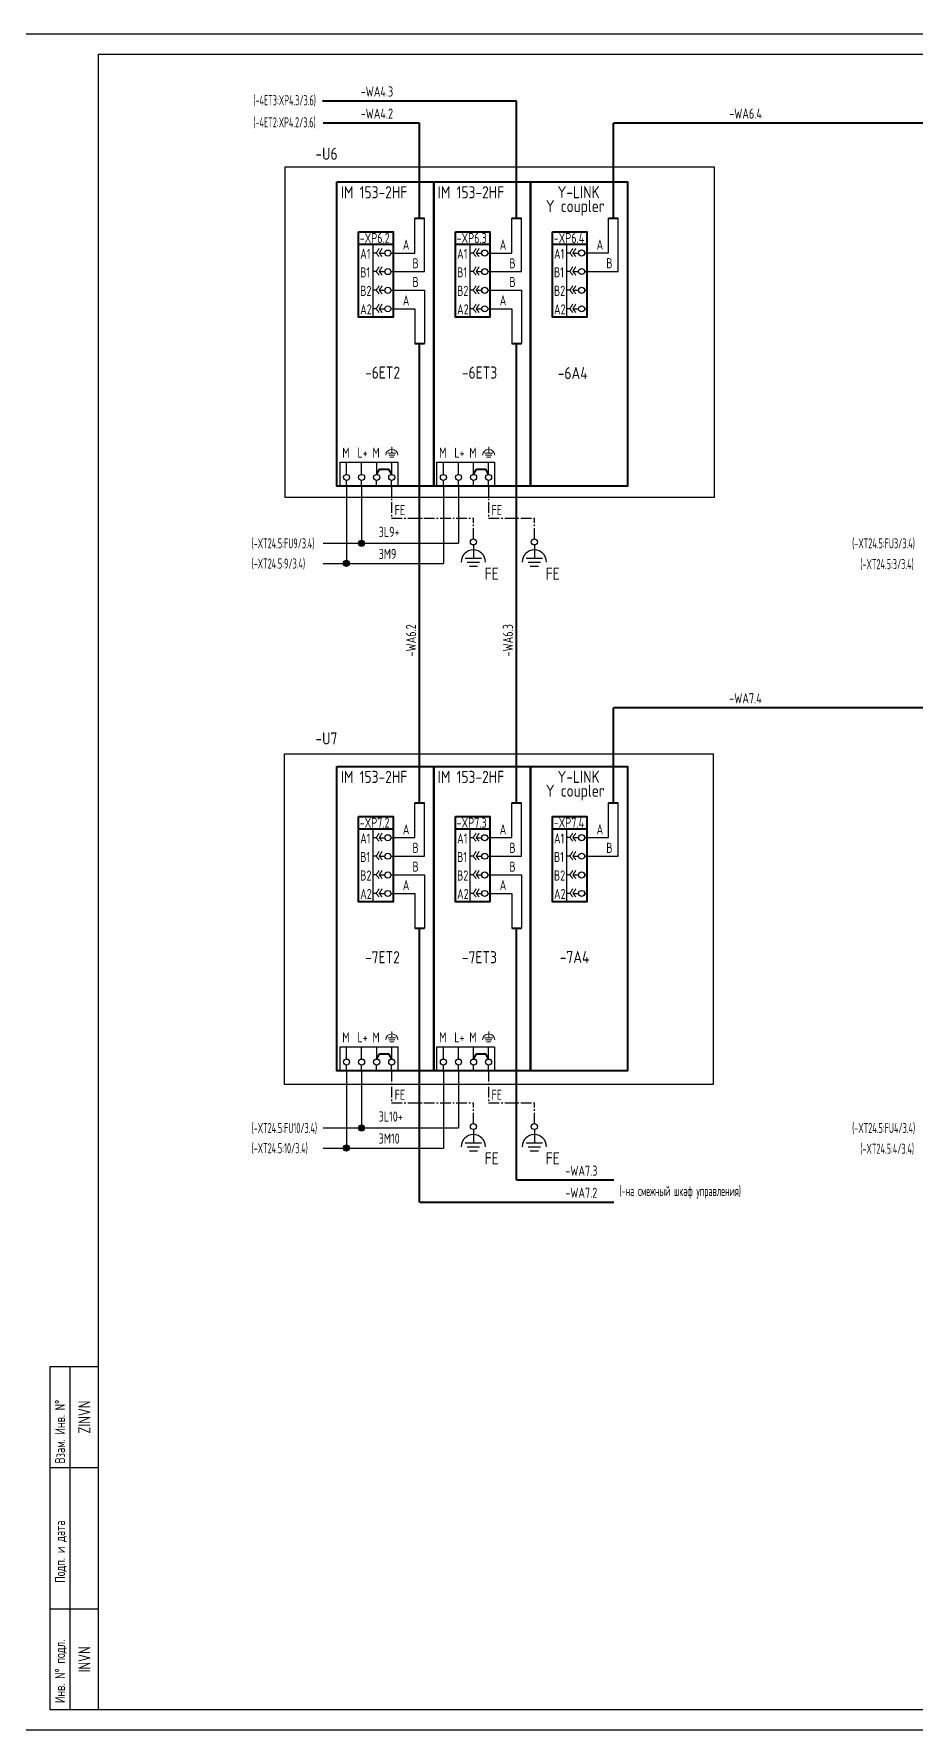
# Model space of a CAD drawing. Header units: millimetres. Extents: x 98 to 20644, y -7467 to -6136.
# Drawn here: x 3666 to 3884.3, y -7467.1 to -7047.1 of the extents above; entities that cross this region are included whole.
import ezdxf
from ezdxf.enums import TextEntityAlignment as Align

# ---------------------------------------------------------------- set-up
doc = ezdxf.new("R2010")
doc.units = ezdxf.units.MM
doc.linetypes.add('3_2012-53-ТКР2.1-2_План$0${ Chain Double-Dash }', pattern=[0])
doc.linetypes.add('EPL_DASHLONGDOT', pattern=[1, 0.66, -0.12, 0.1, -0.12])
for name, color, linetype in [('Временный', 6, 'Continuous'), ('КИА_МАРКИРОВКА', 2, 'Continuous'), ('КИА_НАКЛЕЙКИ', 1, 'Continuous')]:
    doc.layers.add(name, color=color, linetype=linetype)
doc.styles.add('GOST-A 3-1', font='', dxfattribs={"height": 3})
doc.styles.add('GOSTA-2.5-1', font='', dxfattribs={"width": 0.9, "height": 2.5})
doc.styles.add('ROMANS0-70', font='romans.shx', dxfattribs={"width": 0.7})
doc.styles.get('GOST-A 3-1').set_extended_font_data('GOST type A')
doc.styles.get('GOSTA-2.5-1').set_extended_font_data('GOST Type AU')

# ---------------------------------------------------------------- blocks, each defined once
blk = doc.blocks.new('A$C20E20996')
at = {"color": 0}
for p, q in [((-15.02, -33.5), (-15.02, -15.52)), ((-14.27, -17.63), (-15.02, -17.63)), ((-13.53, -17.63), (-12.13, -17.63)), ((-10.63, -17.63), (-10.08, -17.63)), ((-14.27, -22.18), (-15.02, -22.18)), ((-13.53, -22.18), (-12.13, -22.18)), ((-10.63, -22.21), (-10.08, -22.21)), ((-14.27, -26.84), (-15.02, -26.84)), ((-13.53, -26.84), (-12.13, -26.84)), ((-10.63, -26.86), (-10.08, -26.86)), ((-14.27, -31.42), (-15.02, -31.42)), ((-13.53, -31.42), (-12.13, -31.42)), ((-10.63, -31.44), (-10.08, -31.44)), ((-21.61, -72.45), (-21.61, -69.42)), ((-17.87, -72.45), (-17.87, -69.42)), ((-14.14, -72.45), (-14.14, -69.42)), ((-10.41, -72.45), (-10.41, -69.42)), ((-21.63, -75.35), (-21.63, -73.95)), ((-17.9, -75.35), (-17.9, -73.95)), ((-14.17, -75.35), (-14.17, -73.95)), ((-10.43, -75.35), (-10.43, -73.95))]:
    blk.add_line(p, q, dxfattribs=at)
at = {"lineweight": 18}
for p, q in [((-13.53, -16.52), (-14.27, -17.63)), ((-12.78, -16.52), (-13.53, -17.63)), ((-14.27, -17.63), (-13.53, -18.52)), ((-13.53, -17.63), (-12.78, -18.52)), ((-13.53, -21.07), (-14.27, -22.18)), ((-14.27, -22.18), (-13.53, -23.07)), ((-12.78, -21.07), (-13.53, -22.18)), ((-13.53, -22.18), (-12.78, -23.07)), ((-13.53, -25.73), (-14.27, -26.84)), ((-14.27, -26.84), (-13.53, -27.73)), ((-12.78, -25.73), (-13.53, -26.84)), ((-13.53, -26.84), (-12.78, -27.73)), ((-13.53, -30.31), (-14.27, -31.42)), ((-14.27, -31.42), (-13.53, -32.31)), ((-12.78, -30.31), (-13.53, -31.42)), ((-13.53, -31.42), (-12.78, -32.31))]:
    blk.add_line(p, q, dxfattribs=at)
at = {"color": 0, "lineweight": 20}
for p, q in [((-10.4, -65.58), (-10.4, -66.21)), ((-10.4, -66.21), (-10.4, -67.21)), ((-11.4, -67.21), (-9.4, -67.21)), ((-11.15, -67.71), (-9.65, -67.71)), ((-10.9, -68.21), (-9.9, -68.21))]:
    blk.add_line(p, q, dxfattribs=at)
at = {"color": 0, "lineweight": 40}
for p, q in [((-14.14, -72.45), (-13.43, -71.17)), ((-13.43, -71.17), (-11.12, -71.17)), ((-10.41, -72.45), (-11.12, -71.17))]:
    blk.add_line(p, q, dxfattribs=at)
for points in [[(-24, 0), (0, 0), (0, -75.35), (-24, -75.35)], [(-18.62, -12.36), (-10.08, -12.36), (-10.08, -33.5), (-18.62, -33.5)], [(-18.62, -12.36), (-10.08, -12.36), (-10.08, -15.52), (-18.62, -15.52)]]:
    blk.add_lwpolyline(points, close=True, dxfattribs=at)
at = {"color": 0}
blk.add_lwpolyline([(-23.2, -69.42), (-8.92, -69.42), (-8.92, -75.35), (-23.2, -75.35)], close=True, dxfattribs=at)
for centre in [(-11.38, -17.63), (-11.38, -22.21), (-11.38, -26.86), (-11.38, -31.44), (-21.61, -73.2), (-17.87, -73.2), (-14.14, -73.2), (-10.41, -73.2)]:
    blk.add_circle(centre, 0.75, dxfattribs=at)
at = {"color": 0, "lineweight": 20}
blk.add_arc((-10.4, -67.71), 1.5, 0, 180, dxfattribs=at)
at = {"style": 'GOSTA-2.5-1', "width": 0.9}
for s, p in [('A1', (-18.22, -19.08)), ('B1', (-18.22, -23.66)), ('B2', (-18.22, -28.24)), ('A2', (-18.22, -32.82)), ('M', (-22.64, -68.32)), ('L+', (-18.91, -68.32)), ('M', (-15.18, -68.32))]:
    blk.add_text(s, height=2.5, dxfattribs=at).set_placement(p)
blk = doc.blocks.new('A$C2EC3666A')
h = blk.add_hatch(color=7)
h.dxf.hatch_style = 1
edge = h.paths.add_edge_path()
edge.add_arc((0, 0), 0.75, 0, 360)
at = {"color": 0}
blk.add_circle((0, 0), 0.75, dxfattribs=at)
blk = doc.blocks.new('A$C2BF74EC9')
at = {"color": 0}
for p, q in [((0, 6.39), (4, 6.39)), ((0.5, 5.39), (3.5, 5.39)), ((1, 4.39), (3, 4.39)), ((2, 8.39), (2, 6.39))]:
    blk.add_line(p, q, dxfattribs=at)
at = {"style": 'GOST-A 3-1'}
blk.add_text('FE', height=3, dxfattribs=at).set_placement((4.81, 1))

msp = doc.modelspace()

# ---------------------------------------------------------------- linework, layer by layer
for p, q in [((3662, -7047.07), (4256, -7047.07)), ((3682, -7052.07), (4251, -7052.07)), ((3682, -7462.07), (3682, -7052.07)), ((3762.74, -7250.65), (3762.74, -7237.47)), ((3670, -7462.07), (3670, -7377.07)), ((3670, -7377.07), (3682, -7377.07)), ((3675, -7462.07), (3675, -7377.07)), ((3670, -7402.07), (3682, -7402.07)), ((3670, -7437.07), (3682, -7437.07)), ((3675, -7437.07), (3682, -7437.07)), ((3682, -7462.07), (3670, -7462.07)), ((4251, -7462.07), (3682, -7462.07)), ((4256, -7467.07), (3662, -7467.07))]:
    msp.add_line(p, q)
at = {"color": 6, "lineweight": 40}
for p, q in [((3785.54, -7063.7), (3737.44, -7063.7)), ((3785.54, -7092.72), (3785.54, -7063.7)), ((3761.54, -7069.16), (3737.61, -7069.16)), ((3761.54, -7092.72), (3761.54, -7069.16)), ((3809.54, -7092.7), (3809.54, -7069.16)), ((3918.03, -7069.16), (3809.54, -7069.16)), ((3760.34, -7092.72), (3762.74, -7092.72)), ((3784.34, -7092.72), (3786.74, -7092.72)), ((3808.34, -7092.7), (3810.74, -7092.7)), ((3760.34, -7123.74), (3762.74, -7123.74)), ((3761.54, -7237.47), (3761.54, -7123.74)), ((3784.34, -7123.74), (3786.74, -7123.74)), ((3785.54, -7237.47), (3785.54, -7123.74)), ((3809.54, -7237.47), (3809.54, -7213.93)), ((3918.03, -7213.93), (3809.54, -7213.93)), ((3760.34, -7237.47), (3762.74, -7237.47)), ((3784.34, -7237.47), (3786.74, -7237.47)), ((3808.34, -7237.47), (3810.74, -7237.47)), ((3760.34, -7268.51), (3762.74, -7268.51)), ((3761.54, -7336.39), (3761.54, -7268.51)), ((3784.34, -7268.51), (3786.74, -7268.51)), ((3785.54, -7330.93), (3785.54, -7268.51)), ((3809.64, -7330.93), (3785.59, -7330.93)), ((3809.64, -7336.39), (3761.71, -7336.39))]:
    msp.add_line(p, q, dxfattribs=at)
at = {"color": 0}
for p, q in [((3760.34, -7101.32), (3760.34, -7092.72)), ((3762.74, -7105.9), (3762.74, -7092.72)), ((3784.34, -7101.32), (3784.34, -7092.72)), ((3786.74, -7105.9), (3786.74, -7092.72)), ((3808.34, -7101.3), (3808.34, -7092.7)), ((3810.74, -7105.88), (3810.74, -7092.7)), ((3789.04, -7097.01), (3789.04, -7144.68)), ((3754.96, -7101.32), (3760.34, -7101.32)), ((3778.96, -7101.32), (3784.34, -7101.32)), ((3798.02, -7117.2), (3798.02, -7099.22)), ((3798.77, -7101.32), (3798.02, -7101.32)), ((3799.51, -7101.32), (3800.91, -7101.32)), ((3802.41, -7101.32), (3802.96, -7101.32)), ((3802.96, -7101.3), (3808.34, -7101.3)), ((3754.96, -7105.9), (3762.74, -7105.9)), ((3778.96, -7105.9), (3786.74, -7105.9)), ((3798.77, -7105.88), (3798.02, -7105.88)), ((3799.51, -7105.88), (3800.91, -7105.88)), ((3802.41, -7105.9), (3802.96, -7105.9)), ((3802.96, -7105.88), (3810.74, -7105.88)), ((3754.96, -7110.56), (3762.74, -7110.56)), ((3762.74, -7110.56), (3762.74, -7123.74)), ((3778.96, -7110.56), (3786.74, -7110.56)), ((3786.74, -7110.56), (3786.74, -7123.74)), ((3798.77, -7110.54), (3798.02, -7110.54)), ((3799.51, -7110.54), (3800.91, -7110.54)), ((3802.41, -7110.56), (3802.96, -7110.56)), ((3754.96, -7115.14), (3760.34, -7115.14)), ((3760.34, -7115.14), (3760.34, -7123.74)), ((3778.96, -7115.14), (3784.34, -7115.14)), ((3784.34, -7115.14), (3784.34, -7123.74)), ((3798.77, -7115.12), (3798.02, -7115.12)), ((3799.51, -7115.12), (3800.91, -7115.12)), ((3802.41, -7115.14), (3802.96, -7115.14)), ((3774.85, -7173.6), (3774.85, -7174.85)), ((3789.95, -7173.6), (3789.95, -7174.85)), ((3760.34, -7246.07), (3760.34, -7237.47)), ((3784.34, -7246.07), (3784.34, -7237.47)), ((3786.74, -7250.65), (3786.74, -7237.47)), ((3808.34, -7246.07), (3808.34, -7237.47)), ((3810.74, -7250.65), (3810.74, -7237.47)), ((3789.04, -7241.78), (3789.04, -7289.45)), ((3798.02, -7261.97), (3798.02, -7243.99)), ((3813.04, -7241.78), (3813.04, -7289.45)), ((3754.96, -7246.07), (3760.34, -7246.07)), ((3778.96, -7246.07), (3784.34, -7246.07)), ((3798.77, -7246.09), (3798.02, -7246.09)), ((3799.51, -7246.09), (3800.91, -7246.09)), ((3802.41, -7246.09), (3802.96, -7246.09)), ((3802.96, -7246.07), (3808.34, -7246.07)), ((3754.96, -7250.65), (3762.74, -7250.65)), ((3778.96, -7250.65), (3786.74, -7250.65)), ((3798.77, -7250.65), (3798.02, -7250.65)), ((3799.51, -7250.65), (3800.91, -7250.65)), ((3802.41, -7250.67), (3802.96, -7250.67)), ((3802.96, -7250.65), (3810.74, -7250.65)), ((3754.96, -7255.33), (3762.74, -7255.33)), ((3762.74, -7255.33), (3762.74, -7268.51)), ((3778.96, -7255.33), (3786.74, -7255.33)), ((3786.74, -7255.33), (3786.74, -7268.51)), ((3798.77, -7255.3), (3798.02, -7255.3)), ((3799.51, -7255.3), (3800.91, -7255.3)), ((3802.41, -7255.33), (3802.96, -7255.33)), ((3754.96, -7259.91), (3760.34, -7259.91)), ((3760.34, -7259.91), (3760.34, -7268.51)), ((3778.96, -7259.91), (3784.34, -7259.91)), ((3784.34, -7259.91), (3784.34, -7268.51)), ((3798.77, -7259.89), (3798.02, -7259.89)), ((3799.51, -7259.89), (3800.91, -7259.89)), ((3802.41, -7259.91), (3802.96, -7259.91)), ((3774.85, -7318.37), (3774.85, -7319.62)), ((3789.95, -7318.37), (3789.95, -7319.62))]:
    msp.add_line(p, q, dxfattribs=at)
at = {"lineweight": 18}
for p, q in [((3799.51, -7100.21), (3798.77, -7101.32)), ((3798.77, -7101.32), (3799.51, -7102.21)), ((3800.26, -7100.21), (3799.51, -7101.32)), ((3799.51, -7101.32), (3800.26, -7102.21)), ((3799.51, -7104.77), (3798.77, -7105.88)), ((3798.77, -7105.88), (3799.51, -7106.77)), ((3800.26, -7104.77), (3799.51, -7105.88)), ((3799.51, -7105.88), (3800.26, -7106.77)), ((3799.51, -7109.43), (3798.77, -7110.54)), ((3798.77, -7110.54), (3799.51, -7111.43)), ((3800.26, -7109.43), (3799.51, -7110.54)), ((3799.51, -7110.54), (3800.26, -7111.43)), ((3799.51, -7114.01), (3798.77, -7115.12)), ((3800.26, -7114.01), (3799.51, -7115.12)), ((3798.77, -7115.12), (3799.51, -7116.01)), ((3799.51, -7115.12), (3800.26, -7116.01)), ((3799.51, -7244.98), (3798.77, -7246.09)), ((3800.26, -7244.98), (3799.51, -7246.09)), ((3798.77, -7246.09), (3799.51, -7246.98)), ((3799.51, -7246.09), (3800.26, -7246.98)), ((3799.51, -7249.54), (3798.77, -7250.65)), ((3798.77, -7250.65), (3799.51, -7251.54)), ((3800.26, -7249.54), (3799.51, -7250.65)), ((3799.51, -7250.65), (3800.26, -7251.54)), ((3799.51, -7254.2), (3798.77, -7255.3)), ((3798.77, -7255.3), (3799.51, -7256.19)), ((3800.26, -7254.2), (3799.51, -7255.3)), ((3799.51, -7255.3), (3800.26, -7256.19)), ((3799.51, -7258.78), (3798.77, -7259.89)), ((3798.77, -7259.89), (3799.51, -7260.78)), ((3800.26, -7258.78), (3799.51, -7259.89)), ((3799.51, -7259.89), (3800.26, -7260.78))]:
    msp.add_line(p, q, dxfattribs=at)
at = {"color": 4}
for p, q in [((3743.41, -7159.04), (3743.41, -7178.19)), ((3767.41, -7159.04), (3767.41, -7178.19)), ((3737.68, -7178.19), (3767.41, -7178.19)), ((3743.41, -7303.81), (3743.41, -7322.96)), ((3767.41, -7303.81), (3767.41, -7322.96)), ((3737.68, -7322.96), (3767.41, -7322.96))]:
    msp.add_line(p, q, dxfattribs=at)
at = {"color": 1}
for p, q in [((3747.14, -7159.04), (3747.14, -7173.19)), ((3771.14, -7159.04), (3771.14, -7173.19)), ((3737.68, -7173.19), (3771.14, -7173.19)), ((3747.14, -7303.81), (3747.14, -7317.96)), ((3771.14, -7303.81), (3771.14, -7317.96)), ((3737.68, -7317.96), (3771.14, -7317.96))]:
    msp.add_line(p, q, dxfattribs=at)
at = {"color": 3, "linetype": 'EPL_DASHLONGDOT', "lineweight": 25, "ltscale": 4}
for p, q in [((3754.61, -7159.04), (3754.61, -7167.01)), ((3778.61, -7159.04), (3778.61, -7167.01)), ((3754.61, -7167.01), (3774.85, -7167.01)), ((3774.85, -7172.1), (3774.85, -7167.01)), ((3778.61, -7167.01), (3789.95, -7167.01)), ((3789.95, -7172.1), (3789.95, -7167.01)), ((3754.61, -7303.81), (3754.61, -7311.78)), ((3778.61, -7303.81), (3778.61, -7311.78)), ((3754.61, -7311.78), (3774.85, -7311.78)), ((3774.85, -7316.87), (3774.85, -7311.78)), ((3778.61, -7311.78), (3789.95, -7311.78)), ((3789.95, -7316.87), (3789.95, -7311.78))]:
    msp.add_line(p, q, dxfattribs=at)
at = {"color": 0, "linetype": '3_2012-53-ТКР2.1-2_План$0${ Chain Double-Dash }', "ltscale": 5}
for points in [[(3728.27, -7079.95), (3834.48, -7079.95), (3834.48, -7161.85), (3728.27, -7161.85)], [(3728.05, -7225.35), (3834.26, -7225.35), (3834.26, -7307.24), (3728.05, -7307.24)]]:
    msp.add_lwpolyline(points, close=True, dxfattribs=at)
at = {"color": 0, "lineweight": 40}
for points in [[(3789.04, -7083.7), (3813.04, -7083.7), (3813.04, -7159.04), (3789.04, -7159.04)], [(3794.42, -7096.06), (3802.96, -7096.06), (3802.96, -7117.2), (3794.42, -7117.2)], [(3794.42, -7096.06), (3802.96, -7096.06), (3802.96, -7099.22), (3794.42, -7099.22)], [(3789.04, -7228.47), (3813.04, -7228.47), (3813.04, -7303.81), (3789.04, -7303.81)], [(3794.42, -7240.83), (3802.96, -7240.83), (3802.96, -7261.97), (3794.42, -7261.97)], [(3794.42, -7240.83), (3802.96, -7240.83), (3802.96, -7243.99), (3794.42, -7243.99)]]:
    msp.add_lwpolyline(points, close=True, dxfattribs=at)
at = {"color": 0}
for centre in [(3801.66, -7101.32), (3801.66, -7105.9), (3801.66, -7110.56), (3801.66, -7115.14), (3774.85, -7172.85), (3789.95, -7172.85), (3801.66, -7246.09), (3801.66, -7250.67), (3801.66, -7255.33), (3801.66, -7259.91), (3774.85, -7317.62), (3789.95, -7317.62)]:
    msp.add_circle(centre, 0.75, dxfattribs=at)
for centre in [(3774.85, -7177.85), (3789.95, -7177.85), (3774.85, -7322.62), (3789.95, -7322.62)]:
    msp.add_arc(centre, 3, 0, 180, dxfattribs=at)

# ---------------------------------------------------------------- block references
for name, p in [('A$C20E20996', (3765.04, -7083.7)), ('A$C20E20996', (3789.04, -7083.7)), ('A$C2EC3666A', (3747.14, -7173.19)), ('A$C2EC3666A', (3743.41, -7178.19)), ('A$C2BF74EC9', (3772.85, -7183.24)), ('A$C2BF74EC9', (3787.95, -7183.24)), ('A$C20E20996', (3765.04, -7228.47)), ('A$C20E20996', (3789.04, -7228.47)), ('A$C2EC3666A', (3747.14, -7317.96)), ('A$C2BF74EC9', (3772.85, -7328.01)), ('A$C2BF74EC9', (3787.95, -7328.01)), ('A$C2EC3666A', (3743.41, -7322.96))]:
    msp.add_blockref(name, p, dxfattribs=at)

# ---------------------------------------------------------------- texts
at = {"style": 'GOST-A 3-1'}
for s, p in [('IM 153-2HF', (3742.01, -7087.78)), ('IM 153-2HF', (3766.01, -7087.78)), ('Y-LINK', (3795.7, -7087.75)), ('Y coupler', (3792.79, -7091.18)), ('IM 153-2HF', (3742.01, -7232.55)), ('IM 153-2HF', (3766.01, -7232.55)), ('Y-LINK', (3795.7, -7232.52)), ('Y coupler', (3792.79, -7235.95))]:
    msp.add_text(s, height=3, dxfattribs=at).set_placement(p)
at = {"style": 'GOSTA-2.5-1', "width": 0.9}
for s, p in [('-XP6.2', (3746.68, -7098.87)), ('-XP6.3', (3770.68, -7098.87)), ('-XP6.4', (3794.74, -7098.85)), ('A', (3757.37, -7100.53)), ('A', (3781.37, -7100.53)), ('A1', (3794.82, -7102.77)), ('A', (3805.37, -7100.51)), ('B', (3759.77, -7105.11)), ('B', (3783.77, -7105.11)), ('B1', (3794.82, -7107.35)), ('B', (3807.77, -7105.09)), ('B', (3759.77, -7109.74)), ('B', (3783.77, -7109.74)), ('B2', (3794.82, -7111.93)), ('A', (3757.37, -7114.32)), ('A', (3781.37, -7114.32)), ('A2', (3794.82, -7116.52)), ('-XP7.2', (3746.68, -7243.64)), ('A', (3757.37, -7245.28)), ('-XP7.3', (3770.68, -7243.64)), ('A', (3781.37, -7245.28)), ('-XP7.4', (3794.74, -7243.62)), ('A', (3805.37, -7245.28)), ('B', (3759.77, -7249.86)), ('B', (3783.77, -7249.86)), ('A1', (3794.82, -7247.54)), ('B', (3807.77, -7249.86)), ('B', (3759.77, -7254.51)), ('B', (3783.77, -7254.51)), ('B1', (3794.82, -7252.12)), ('A', (3757.37, -7259.09)), ('A', (3781.37, -7259.09)), ('B2', (3794.82, -7256.7)), ('A2', (3794.82, -7261.28))]:
    msp.add_text(s, height=2.5, dxfattribs=at).set_placement(p)
at = {"style": 'ROMANS0-70', "width": 0.7}
for s, p in [('Взам. Инв. N%%d', (3674.46, -7401.07)), ('Подп. и дата', (3674.46, -7430.6)), ('Инв. N%%d подл.', (3674.46, -7460.37))]:
    msp.add_text(s, height=2.5, rotation=90, dxfattribs=at).set_placement(p, align=Align.BOTTOM_LEFT)
at = {"style": 'ROMANS0-70', "width": 0.7, "flags": 12}
for tag, p in [('ZINVN', (3678.5, -7389.57)), ('INVN', (3678.5, -7449.57))]:
    msp.add_attdef(tag, text='', height=3, rotation=90, dxfattribs=at).set_placement(p, align=Align.MIDDLE_CENTER)
at = {"layer": 'Временный', "style": 'GOSTA-2.5-1', "width": 0.7}
for s, p in [('(-4ET3:XP4.3/3.6)', (3720.35, -7064.74)), ('(-4ET2:XP4.2/3.6)', (3720.35, -7070.2)), ('(-XT24.5:FU9/3.4)', (3719.9, -7174.46)), ('(-XT24.5:FU3/3.4)', (3868.67, -7174.45)), ('(-XT24.5:9/3.4)', (3719.9, -7179.46)), ('(-XT24.5:3/3.4)', (3870.69, -7179.61)), ('(-XT24.5:FU10/3.4)', (3719.9, -7319.23)), ('(-XT24.5:FU4/3.4)', (3868.67, -7319.22)), ('(-XT24.5:10/3.4)', (3719.9, -7324.23)), ('(-XT24.5:4/3.4)', (3870.69, -7324.37)), ('(-на смежный шкаф управления)', (3811.03, -7334.82))]:
    msp.add_text(s, height=2.5, dxfattribs=at).set_placement(p)
at = {"layer": 'КИА_МАРКИРОВКА', "style": 'GOSTA-2.5-1', "width": 0.9}
for s, p in [('-WA4.3', (3746.94, -7062.58)), ('-WA4.2', (3746.94, -7068.04)), ('-WA6.4', (3838.22, -7068.04)), ('FE', (3755.35, -7166.24)), ('FE', (3779.35, -7166.24)), ('3L9+', (3751.4, -7171.62)), ('3M9', (3751.4, -7177.08)), ('-WA7.4', (3838.22, -7212.81)), ('FE', (3755.35, -7311.01)), ('FE', (3779.35, -7311.01)), ('3L10+', (3751.4, -7316.39)), ('3M10', (3751.4, -7321.85)), ('-WA7.3', (3797.62, -7329.82)), ('-WA7.2', (3797.62, -7335.27))]:
    msp.add_text(s, height=2.5, dxfattribs=at).set_placement(p)
for s, p in [('-WA6.2', (3760.65, -7201.22)), ('-WA6.3', (3784.65, -7201.22))]:
    msp.add_text(s, height=2.5, rotation=90, dxfattribs=at).set_placement(p)
at = {"layer": 'КИА_НАКЛЕЙКИ', "style": 'GOST-A 3-1'}
for s, p in [('-U6', (3735.74, -7078.24)), ('-6ET2', (3748.02, -7132.43)), ('-6ET3', (3772.02, -7132.43)), ('-6A4', (3795.76, -7132.56)), ('-U7', (3735.74, -7223.01)), ('-7ET2', (3748.02, -7277.2)), ('-7ET3', (3772.02, -7277.2)), ('-7A4', (3796.25, -7277.15))]:
    msp.add_text(s, height=3, dxfattribs=at).set_placement(p)

doc.saveas('drawing.dxf')
